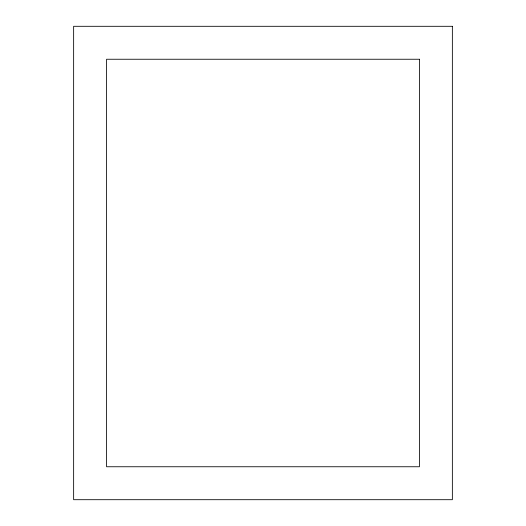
<?xml version="1.0" encoding="UTF-8"?>
<svg xmlns="http://www.w3.org/2000/svg" width="526" height="526" viewBox="0 0 526 526"><rect width="100%" height="100%" fill="white"/><g stroke="black" fill="none" stroke-linecap="round" stroke-linejoin="round"><path stroke-width="0.79" d="M452.36 26.3L73.64 26.3L73.64 499.7L452.36 499.7L452.36 26.3M419.413 59.247L106.587 59.247L106.587 466.753L419.413 466.753L419.413 59.247"/></g></svg>
